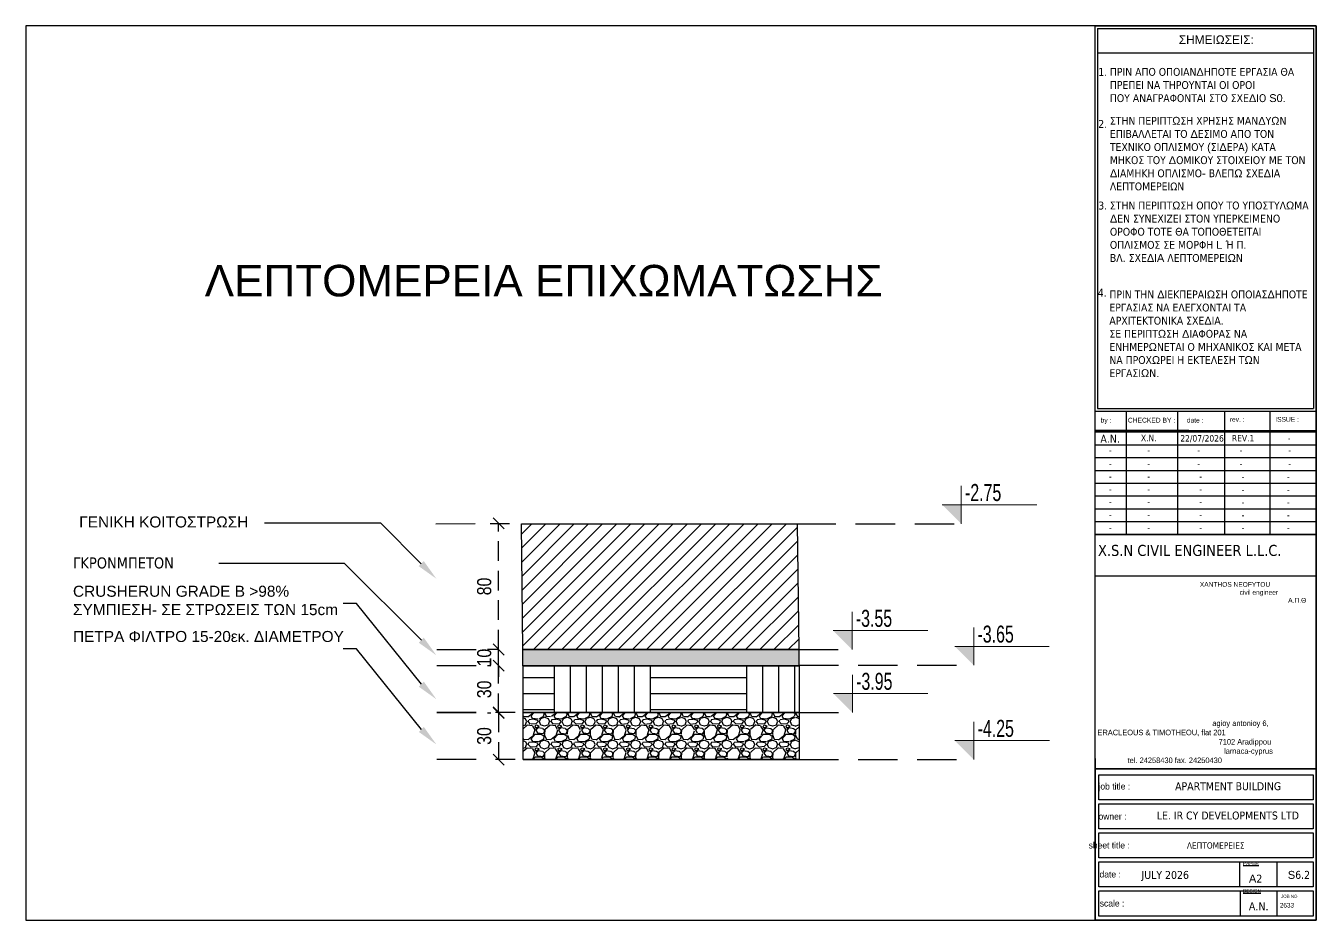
# Model space of a CAD drawing. Header units: millimetres. Extents: x -2171 to 1563, y -1758 to -1505.
# Drawn here: x -1830.77 to -1789.82, y -1656.26 to -1627.86 of the extents above; entities that cross this region are included whole.
import ezdxf

# ---------------------------------------------------------------- set-up
doc = ezdxf.new("R2010")
doc.units = ezdxf.units.MM
doc.header["$PDMODE"] = 32
doc.linetypes.add('DASHED2', pattern=[0.375, 0.25, -0.125])
doc.linetypes.add('HIDDEN', pattern=[0.375, 0.25, -0.125])
doc.layers.get('Defpoints').update_dxf_attribs({"color": 6})
for name, color, linetype in [('-S-A3 PAGE', 3, 'Continuous'), ('-S-DIMS', 2, 'Continuous'), ('-S-HATCH', 103, 'Continuous'), ('-S_TEXT', 3, 'Continuous'), ('ANOIGMATA', 7, 'Continuous'), ('Col_Det_Fill', 7, 'Continuous'), ('pinakaki', 153, 'Continuous'), ('Sect_Fill', 7, 'Continuous'), ('Text_Col_4', 7, 'Continuous')]:
    doc.layers.add(name, color=color, linetype=linetype)
doc.layers.add('dimension-in', color=1, linetype='Continuous', lineweight=9)
doc.layers.add('TEXT', color=20, linetype='Continuous', lineweight=13)
doc.styles.add('1-100', font='arial.ttf', dxfattribs={"width": 0.8})
doc.styles.get("Standard").update_dxf_attribs({"font": 'tahoma.ttf'})
doc.styles.add('ypsos', font='gr-s.shx', dxfattribs={"width": 0.7})
doc.dimstyles.new('Copy of 1-100', dxfattribs={"dimtxt": 0.18, "dimasz": 0.14, "dimexe": 0.14, "dimexo": 0.1, "dimgap": 0.09, "dimtad": 1, "dimdec": 0, "dimlfac": 100, "dimrnd": 5, "dimzin": 5, "dimdsep": 46, "dimtxsty": '1-100', "dimblk": 'OBLIQUE', "dimcen": 0.09, "dimclrd": 1, "dimclre": 1, "dimclrt": 2, "dimadec": 0, "dimazin": 0, "dimtfac": 1, "dimtdec": 0, "dimtix": 1, "dimtmove": 2, "dimatfit": 3, "dimfxl": 5, "dimfxlon": 1, "dimtolj": 1, "dimtzin": 5, "dimarcsym": 0})

# ---------------------------------------------------------------- blocks, each defined once
blk = doc.blocks.new('PINAKAKI')
at = {"layer": '-S-A3 PAGE', "ltscale": 5}
blk.add_line((121995.5876738163, -208359.2623571972), (121988.7328586294, -208359.2623571972), dxfattribs=at)
at = {"color": 0}
for p, q in [((121988.6503586294, -208358.3923881081), (121988.6503586294, -208373.35123203)), ((121988.6503586294, -208358.3923881081), (121995.6701738163, -208358.3923881081)), ((121988.7328586294, -208358.4748881081), (121988.7328586293, -208370.548277358)), ((121988.7328586294, -208358.4748881081), (121995.5876738163, -208358.4748881081)), ((121995.5876738163, -208358.4748881081), (121995.5876738162, -208370.5482773581)), ((121995.6701738163, -208358.3923881081), (121995.6692643103, -208370.630777358)), ((121988.6494491235, -208370.630777358), (121995.6692643103, -208370.6307773581)), ((121988.7319491235, -208370.548277358), (121995.5867643103, -208370.5482773581)), ((121989.6399553628, -208370.6307775431), (121989.6399553628, -208374.5409348889)), ((121991.2801083954, -208374.5409348889), (121991.2801083954, -208370.6307775431)), ((121992.7663834646, -208374.5409348889), (121992.7663834646, -208370.6307775431)), ((121994.2078794727, -208374.5409348889), (121994.2078794727, -208370.6307775431)), ((121991.6235522215, -208371.2401527138), (121988.6512681353, -208371.2401527138)), ((121988.6512681353, -208371.2401527138), (121995.6701738163, -208371.2401527138)), ((121995.6701738163, -208371.2909339781), (121988.6512681353, -208371.2909339781)), ((121995.6701738163, -208371.2401527138), (121995.6701738163, -208371.2909339781)), ((121995.6701738163, -208375.8702169978), (121988.6512681353, -208375.8702169978)), ((121988.6512681353, -208381.6588557111), (121988.6512681353, -208386.7923881081)), ((121988.7739183393, -208382.9735327094), (121988.7739183393, -208382.1747345727)), ((121988.7739183393, -208383.89498105), (121988.7739183393, -208383.0961829134)), ((121988.7739183393, -208384.8164293907), (121988.7739183393, -208384.017631254)), ((121988.7739183393, -208385.7378777313), (121988.7739183393, -208384.9390795947)), ((121988.7739183393, -208386.659326072), (121988.7739183393, -208385.8605279354))]:
    blk.add_line(p, q, dxfattribs=at)
at = {"color": 3}
blk.add_line((121995.6701738163, -208372.4554367682), (121995.6701738163, -208374.5409348889), dxfattribs=at)
at = {"color": 0}
for points in [[(121988.6512681353, -208370.630777358), (121995.6701738163, -208370.630777358), (121995.6701738163, -208374.5409348889), (121988.6512681353, -208374.5409348889)], [(121988.6512681353, -208370.630777358), (121995.6701738163, -208370.630777358), (121995.6701738163, -208374.5409348889), (121988.6512681353, -208374.5409348889)], [(121988.6512681353, -208374.5409348889), (121995.6701738163, -208374.5409348889), (121995.6701738163, -208381.9879600119), (121988.6512681353, -208381.9879600119)], [(121988.6512681353, -208381.9879600119), (121995.6701738163, -208381.9879600119), (121995.6701738163, -208386.7923881081), (121988.6512681353, -208386.7923881081)]]:
    blk.add_lwpolyline(points, close=True, dxfattribs=at)
for points in [[(121988.6512681353, -208371.6971840919), (121995.6701738163, -208371.6971840919)], [(121988.6512681353, -208372.1034342058), (121995.6701738163, -208372.1034342058)], [(121988.6512681353, -208372.5096843196), (121995.6701738163, -208372.5096843196)], [(121988.6512681353, -208372.9159344335), (121995.6701738163, -208372.9159344335)], [(121988.6512681353, -208373.3221845474), (121995.6701738163, -208373.3221845474)], [(121988.6512681353, -208373.7284346612), (121995.6701738163, -208373.7284346612)], [(121988.6512681353, -208374.134684775), (121995.6701738163, -208374.134684775)], [(121988.7739183393, -208382.1747345727), (121995.5741577687, -208382.1747345727), (121995.5741577687, -208382.9735327094), (121988.7739183393, -208382.9735327094)], [(121988.7739183393, -208383.0961829134), (121995.5741577687, -208383.0961829134), (121995.5741577687, -208383.89498105), (121988.7739183393, -208383.89498105)], [(121988.7739183393, -208384.017631254), (121995.5741577687, -208384.017631254), (121995.5741577687, -208384.8164293907), (121988.7739183393, -208384.8164293907)], [(121988.7739183393, -208384.9390795947), (121995.5741577687, -208384.9390795947), (121995.5741577687, -208385.7378777313), (121988.7739183393, -208385.7378777313)], [(121993.2391118536, -208384.9390795947), (121993.2391118536, -208385.7378777313)], [(121994.4167598263, -208384.9390795947), (121994.4167598263, -208385.7378777313)], [(121988.7739183393, -208385.8605279354), (121995.5741577687, -208385.8605279354), (121995.5741577687, -208386.659326072), (121988.7739183393, -208386.659326072)], [(121993.2593617971, -208385.8605279354), (121993.2593617971, -208386.6593260192)], [(121994.4167598263, -208385.8605279354), (121994.4167598263, -208386.659326072)]]:
    blk.add_lwpolyline(points, dxfattribs=at)
blk.add_lwpolyline([(121988.6512681353, -208374.5409348889), (121995.6701738163, -208374.5409348889)])
at = {"layer": '-S_TEXT', "color": 3}
for s, p in [('1.', (121988.7546788662, -208359.9831307867)), ('2.', (121988.7546788662, -208361.6331665727)), ('3.', (121988.7546788662, -208364.225599413)), ('4.', (121988.7386840618, -208366.9942377882))]:
    blk.add_text(s, height=0.25, dxfattribs=at).set_placement(p)
at = {"layer": '-S_TEXT', "color": 3, "char_height": 0.25, "attachment_point": 1}
for s, insert in [('ΠΡΙΝ ΑΠΟ ΟΠΟΙΑΝ{\\fArial|b0|i0|c186|p34;Δ}ΗΠΟΤΕ ΕΡΓΑΣΙΑ ΘΑ ΠΡΕΠΕΙ ΝΑ ΤΗΡΟΥΝΤΑΙ ΟΙ ΟΡΟΙ\\PΠΟΥ ΑΝΑΓΡΑΦΟΝΤΑΙ ΣΤΟ ΣΧΕ{\\fArial|b0|i0|c186|p34;Δ}ΙΟ {\\fArial|b0|i0|c186|p34;S0.}', (121989.1233472303, -208359.7307733404)), ('ΣΤΗΝ ΠΕΡΙΠΤ{\\fArial|b0|i0|c186|p34;Ω}ΣΗ ΧΡΗΣΗΣ ΜΑΝ{\\fArial|b0|i0|c186|p34;Δ}Υ{\\fArial|b0|i0|c186|p34;Ω}Ν ΕΠΙΒΑΛΛΕΤΑΙ ΤΟ {\\fArial|b0|i0|c186|p34;Δ}ΕΣΙΜΟ ΑΠΟ ΤΟΝ ΤΕΧΝΙΚΟ ΟΠΛΙΣΜΟΥ {\\fArial|b0|i0|c186|p34;(}ΣΙ{\\fArial|b0|i0|c186|p34;Δ}ΕΡΑ{\\fArial|b0|i0|c186|p34;) }ΚΑΤΑ ΜΗΚΟΣ ΤΟΥ {\\fArial|b0|i0|c186|p34;Δ}ΟΜΙΚΟΥ ΣΤΟΙΧΕΙΟΥ ΜΕ ΤΟΝ {\\fArial|b0|i0|c186|p34;Δ}ΙΑΜΗΚΗ ΟΠΛΙΣΜΟ{\\fArial|b0|i0|c186|p34;- }ΒΛΕΠ{\\fArial|b0|i0|c186|p34;Ω }ΣΧΕ{\\fArial|b0|i0|c186|p34;Δ}ΙΑ ΛΕΠΤΟΜΕΡΕΙΩΝ', (121989.1233472303, -208361.2838789222)), ('ΣΤΗΝ ΠΕΡΙΠΤ{\\fArial|b0|i0|c186|p34;Ω}ΣΗ ΟΠΟΥ ΤΟ ΥΠΟΣΤΥΛ{\\fArial|b0|i0|c186|p34;Ω}ΜΑ {\\fArial|b0|i0|c186|p34;Δ}ΕΝ ΣΥΝΕΧΙΖΕΙ ΣΤΟΝ ΥΠΕΡΚΕΙΜΕΝΟ ΟΡΟΦΟ ΤΟΤΕ ΘΑ ΤΟΠΟΘΕΤΕΙΤΑΙ ΟΠΛΙΣΜΟΣ ΣΕ ΜΟΡΦΗ {\\fArial|b0|i0|c186|p34;L }Ή Π{\\fArial|b0|i0|c186|p34;.  \\P}ΒΛ{\\fArial|b0|i0|c186|p34;. }ΣΧΕ{\\fArial|b0|i0|c186|p34;Δ}Ι{\\fArial|b0|i0|c186|p34;A }ΛΕΠΤΟΜΕΡΕΙ{\\fArial|b0|i0|c186|p34;Ω}Ν', (121989.1233472303, -208363.9732419667)), ('ΠΡΙΝ ΤΗΝ {\\fArial|b0|i0|c186|p34;Δ}ΙΕΚΠΕΡΑΙ{\\fArial|b0|i0|c186|p34;Ω}ΣΗ ΟΠΟΙΑΣ{\\fArial|b0|i0|c186|p34;Δ}ΗΠΟΤΕ ΕΡΓΑΣΙΑΣ ΝΑ ΕΛΕΓΧΟΝΤΑΙ ΤΑ ΑΡΧΙΤΕΚΤΟΝΙΚΑ ΣΧΕ{\\fArial|b0|i0|c186|p34;Δ}ΙΑ{\\fArial|b0|i0|c186|p34;.\\P}ΣΕ ΠΕΡΙΠΤ{\\fArial|b0|i0|c186|p34;Ω}ΣΗ {\\fArial|b0|i0|c186|p34;Δ}ΙΑΦΟΡΑΣ ΝΑ ΕΝΗΜΕΡ{\\fArial|b0|i0|c186|p34;Ω}ΝΕΤΑΙ Ο ΜΗΧΑΝΙΚΟΣ ΚΑΙ ΜΕΤΑ ΝΑ ΠΡΟΧ{\\fArial|b0|i0|c186|p34;Ω}ΡΕΙ Η ΕΚΤΕΛΕΣΗ Τ{\\fArial|b0|i0|c186|p34;Ω}Ν ΕΡΓΑΣΙ{\\fArial|b0|i0|c186|p34;Ω}Ν{\\fArial|b0|i0|c186|p34;.}', (121989.1073524259, -208366.7968529644))]:
    blk.add_mtext_dynamic_manual_height_columns(s, width=6.386214127938728, gutter_width=1, heights=[0], dxfattribs=dict(at, insert=insert))
at = {"layer": 'ANOIGMATA', "attachment_point": 1}
for s, insert, char_height, width in [('\\pi4.5494;{\\fBankGothic Lt BT|b0|i0|c0|p34;\\H1.5x;\\C7;XANTHOS NEOFYTOU\\P\\pi5.8103;civil engineer\\P\\pi7.351;\\fArial|b0|i0|c161|p34;Α.Π.Θ}', (121987.4291547568, -208376.0543078985), 0.1009375, 7.917104010298632), ('\\pi4.88765;{\\fBankGothic Lt BT|b0|i0|c161|p34;\\H1.1667x;\\C0;agioy antonioy 6,\\P\\pi1.24243;ERACLEOUS & TIMOTHEOU, flat 201\\P\\pi5.08735;7102 Aradippou\\P\\pi5.25915;larnaca-cyprus\\P\\pi2.19835;tel. 24258430 fax. 24250430}', (121987.4865825967, -208380.4489311612), 0.1514062499999999, 8.058410240375451), ('\\pi1.00598;{\\fBankGothic Lt BT|b0|i0|c0|p34;\\H1.5x;\\C7; \\H1.3333x; job title :}', (121987.6224889938, -208382.4408146397), 0.1009375, 3.338181015059476), ('\\A1;{\\H0.99983x;\\C7;APARTMENT BUILDING  \\H0.75013x;  }', (121991.193385802, -208382.4124448919), 0.25234375, 5.347582980680955), ('\\pi1.54818;{\\fBankGothic Lt BT|b0|i0|c0|p34;\\H1.5x;\\C7; \\H1.3333x; owner :}', (121987.0814779422, -208383.3965878989), 0.1009375, 3.338181015059476), ('\\A1;{\\C7;LE. IR CY DEVELOPMENTS LTD  }', (121990.6089995296, -208383.3417880979), 0.2523, 5.347582980680955), ('{\\fBankGothic Lt BT|b0|i0|c0|p34;\\C7;     sheet title :}', (121988.0735354214, -208384.3125769621), 0.201875, 3.338181015059476), ('\\pi1.70638;{\\fBankGothic Lt BT|b0|i0|c161|p34;\\H0.5x;\\L\\C7;PAPER\\H2x;\\l }', (121991.643298702, -208384.9326336201), 0.2125, 3.513874752694185), ('\\pi1.98789;{\\fBankGothic Lt BT|b0|i0|c0|p34;\\C7; date :}', (121986.7326816766, -208385.2340253028), 0.201875, 3.338181015059476), ('{\\fTahoma|b0|i0|c0|p34;\\C7;JULY 2026}', (121990.1265747862, -208385.2288614735), 0.25234375, 4.57510697880548), ('\\pi1.70638;{\\fBankGothic Lt BT|b0|i0|c0|p34;\\H0.5x;\\L\\C7;DESIGN\\H2x;\\l }', (121991.643298702, -208385.808286664), 0.2125, 3.513874752694185), ('\\pi1.77876;{\\fBankGothic Lt BT|b0|i0|c0|p34;\\C7; scale :}', (121986.9474423789, -208386.1554736434), 0.201875, 3.338181015059476), ('\\pi1.1781;{\\fBankGothic Lt BT|b0|i0|c161|p34;\\C7;2\\fBankGothic Lt BT|b0|i0|c0|p34;633}', (121993.339441982, -208386.2441873107), 0.14671265625, 4.852046105388948), ('\\pi0.81053;{\\fBankGothic Lt BT|b0|i0|c0|p34;\\C7;JOB NO}', (121993.744359435, -208385.9835354271), 0.1009375, 3.338181015059476)]:
    blk.add_mtext(s, dxfattribs=dict(at, insert=insert, char_height=char_height, width=width))
at = {"layer": 'ANOIGMATA', "char_height": 0.2523437499999999, "attachment_point": 1}
for s, insert in [('{\\fArial|b0|i0|c186|p34;A}2', (121993.53538842, -208385.346633902)), ('A{\\fArial|b0|i0|c186|p34;.}N{\\fArial|b0|i0|c186|p34;.}', (121993.53538842, -208386.2222869459))]:
    blk.add_mtext_dynamic_manual_height_columns(s, width=10.89315710454934, gutter_width=1, heights=[0], dxfattribs=dict(at, insert=insert))
at = {"layer": 'pinakaki', "ltscale": 0.005, "insert": (121991.3101036036, -208358.697814639), "char_height": 0.2695536878281153, "width": 6.674672244778185, "attachment_point": 1}
blk.add_mtext('{\\fArial|b0|i0|c161|p34;ΣΗΜΕΙΩΣΕΙΣ:}', dxfattribs=at)
at = {"layer": 'TEXT', "color": 0, "attachment_point": 1}
for s, insert, char_height, width in [('\\pi0.20581;{\\fBankGothic Lt BT|b0|i0|c161|p34;\\C7;by :}', (121988.6250779645, -208370.8388000669), 0.1523437926953193, 0.9175081833359863), ('\\pi0.49205;{\\fArial|b0|i0|c186|p34;\\C7;CHECKED BY\\fBankGothic Lt BT|b0|i0|c161|p34; :}', (121989.2008721106, -208370.8388000669), 0.1523437926953193, 2.539063211588654), ('\\pi0.83455;{\\fBankGothic Lt BT|b0|i0|c0|p34;\\C7;date :}', (121990.7316831571, -208370.8388000669), 0.1523437926953193, 2.539063211588654), ('{\\fBankGothic Lt BT|b0|i0|c161|p34;\\C7;rev\\fBankGothic Lt BT|b0|i0|c0|p34;.\\fBankGothic Lt BT|b0|i0|c161|p34; :}', (121992.9293521711, -208370.8124670319), 0.1523437926953193, 2.539063211588654), ('{\\fBankGothic Lt BT|b0|i0|c0|p34;\\C7;ISSUE\\fBankGothic Lt BT|b0|i0|c161|p34; :}', (121994.3708481792, -208370.8124670319), 0.1523437926953193, 2.539063211588654), ('\\pi0.19627;{\\C7;A\\fTahoma|b0|i0|c161|p34;.\\fTahoma|b0|i0|c0|p34;N\\fTahoma|b0|i0|c161|p34;.}', (121988.6250779645, -208371.3792266562), 0.2539063211588655, 1.015625284635461), ('\\pi1.02419;{\\H0.8x;\\C7;X.N.}', (121989.0844890099, -208371.3792266562), 0.2539063211588655, 2.539063211588654), ('{\\fTahoma|b0|i0|c0|p34;\\C7;22\\fTahoma|b0|i0|c161|p34;/\\fTahoma|b0|i0|c0|p34;07\\fTahoma|b0|i0|c161|p34;/202\\fTahoma|b0|i0|c0|p34;6}', (121991.3571010353, -208371.3908941247), 0.2031250569270924, 1.353071135829668), ('\\pi0.28843;{\\H0.8x;\\C7;REV.1}', (121992.7060415569, -208371.3880286831), 0.2539063211588655, 1.267534205505906), ('\\pi0.54551;{\\H0.8x;\\C7; \\fTahoma|b0|i0|c161|p34;-}', (121994.147537565, -208371.3880286831), 0.2539063211588655, 1.267534205505906), ('\\pi0.46934;{\\H0.8x;\\C7;-}', (121988.6250779645, -208371.7678329923), 0.2539063211588655, 1.015625284635461), ('\\pi1.23106;{\\H0.8x;\\C7;-}', (121989.0844890099, -208371.7678329923), 0.2539063211588655, 2.539063211588654), ('\\pi1.09396;{\\H0.8x;\\C7;   -}', (121990.5707640791, -208371.7678329923), 0.2539063211588655, 2.539063211588654), ('\\pi1.23106;{\\H0.8x;\\C7;-}', (121992.0122600872, -208371.7678329923), 0.2539063211588655, 2.539063211588654), ('\\pi1.23106;{\\H0.8x;\\C7;-}', (121993.5582813032, -208371.7678329923), 0.2539063211588655, 2.539063211588654), ('\\pi0.46934;{\\H0.8x;\\C7;-}', (121988.6250779645, -208372.1917268839), 0.2539063211588655, 1.015625284635461), ('\\pi1.23106;{\\H0.8x;\\C7;-}', (121989.0844890099, -208372.1917268839), 0.2539063211588655, 2.539063211588654), ('\\pi1.09396;{\\H0.8x;\\C7;   -}', (121990.5707640791, -208372.1917268839), 0.2539063211588655, 2.539063211588654), ('\\pi1.23106;{\\H0.8x;\\C7;-}', (121992.0122600872, -208372.1917268839), 0.2539063211588655, 2.539063211588654), ('\\pi1.23106;{\\H0.8x;\\C7;-}', (121993.5582813032, -208372.1917268839), 0.2539063211588655, 2.539063211588654), ('\\pi0.46934;{\\H0.8x;\\C7;-}', (121988.6250779645, -208372.5979769978), 0.2539063211588655, 1.015625284635461), ('\\pi1.23106;{\\H0.8x;\\C7;-}', (121989.0844890099, -208372.5979769978), 0.2539063211588655, 2.539063211588654), ('\\pi1.23106;{\\H0.8x;\\C7;-}', (121990.7316831571, -208372.5979769978), 0.2539063211588655, 2.539063211588654), ('\\pi0.5953;{\\fTahoma|b0|i0|c161|p34;\\H0.8x;\\C7;-}', (121992.7060415569, -208372.6067790247), 0.2539063211588655, 1.267534205505906), ('\\pi0.5953;{\\fTahoma|b0|i0|c161|p34;\\H0.8x;\\C7;-}', (121994.147537565, -208372.6067790247), 0.2539063211588655, 1.267534205505906), ('\\pi0.46934;{\\H0.8x;\\C7;-}', (121988.6250779645, -208373.0042271117), 0.2539063211588655, 1.015625284635461), ('\\pi1.23106;{\\H0.8x;\\C7;-}', (121989.0844890099, -208373.0042271117), 0.2539063211588655, 2.539063211588654), ('\\pi1.23106;{\\H0.8x;\\C7;-}', (121990.7316831571, -208373.0042271117), 0.2539063211588655, 2.539063211588654), ('\\pi0.5953;{\\fTahoma|b0|i0|c161|p34;\\H0.8x;\\C7;-}', (121992.7060415569, -208373.0130291386), 0.2539063211588655, 1.267534205505906), ('\\pi0.5953;{\\fTahoma|b0|i0|c161|p34;\\H0.8x;\\C7;-}', (121994.147537565, -208373.0130291386), 0.2539063211588655, 1.267534205505906), ('\\pi0.46934;{\\H0.8x;\\C7;-}', (121988.6250779645, -208373.4104772255), 0.2539063211588655, 1.015625284635461), ('\\pi1.23106;{\\H0.8x;\\C7;-}', (121989.0844890099, -208373.4104772255), 0.2539063211588655, 2.539063211588654), ('\\pi1.23106;{\\H0.8x;\\C7;-}', (121990.7316831571, -208373.4104772255), 0.2539063211588655, 2.539063211588654), ('\\pi0.5953;{\\fTahoma|b0|i0|c161|p34;\\H0.8x;\\C7;-}', (121992.7060415569, -208373.4192792524), 0.2539063211588655, 1.267534205505906), ('\\pi0.5953;{\\fTahoma|b0|i0|c161|p34;\\H0.8x;\\C7;-}', (121994.147537565, -208373.4192792524), 0.2539063211588655, 1.267534205505906), ('\\pi0.46934;{\\H0.8x;\\C7;-}', (121988.6250779645, -208373.8167273394), 0.2539063211588655, 1.015625284635461), ('\\pi1.23106;{\\H0.8x;\\C7;-}', (121989.0844890099, -208373.8167273394), 0.2539063211588655, 2.539063211588654), ('\\pi1.23106;{\\H0.8x;\\C7;-}', (121990.7316831571, -208373.8167273394), 0.2539063211588655, 2.539063211588654), ('\\pi0.5953;{\\fTahoma|b0|i0|c161|p34;\\H0.8x;\\C7;-}', (121992.7060415569, -208373.8255293663), 0.2539063211588655, 1.267534205505906), ('\\pi0.5953;{\\fTahoma|b0|i0|c161|p34;\\H0.8x;\\C7;-}', (121994.147537565, -208373.8255293663), 0.2539063211588655, 1.267534205505906), ('\\pi0.46934;{\\H0.8x;\\C7;-}', (121988.6250779645, -208374.2229774532), 0.2539063211588655, 1.015625284635461), ('\\pi1.23106;{\\H0.8x;\\C7;-}', (121989.0844890099, -208374.2229774532), 0.2539063211588655, 2.539063211588654), ('\\pi1.23106;{\\H0.8x;\\C7;-}', (121990.7316831571, -208374.2229774532), 0.2539063211588655, 2.539063211588654), ('\\pi0.5953;{\\fTahoma|b0|i0|c161|p34;\\H0.8x;\\C7;-}', (121992.7060415569, -208374.2317794801), 0.2539063211588655, 1.267534205505906), ('\\pi0.5953;{\\fTahoma|b0|i0|c161|p34;\\H0.8x;\\C7;-}', (121994.147537565, -208374.2317794801), 0.2539063211588655, 1.267534205505906), ('X.S.N CIVIL ENGINEER L.L.C.\\P', (121988.745567316, -208374.8749869092), 0.35, 6.922072355635464)]:
    blk.add_mtext(s, dxfattribs=dict(at, insert=insert, char_height=char_height, width=width))
at = {"layer": 'TEXT', "insert": (121992.7060415569, -208371.3880286831), "char_height": 0.2539063211588655, "width": 1.267534205505906, "attachment_point": 1}
blk.add_mtext('{\\fTahoma|b0|i0|c0|p34;\\H0.8x;\\C7; }', dxfattribs=at)
blk = doc.blocks.new('_Oblique')
at = {"color": 0, "linetype": 'ByBlock', "lineweight": -2}
blk.add_line((-0.5, -0.5), (0.5, 0.5), dxfattribs=at)
blk = doc.blocks.new('*D2292')
at = {"layer": 'Defpoints', "color": 0, "ltscale": 0.5, "transparency": 16777216}
for p in [(2.701391645864759, 0.9296094947310393), (2.701391646519596, 0.9296094947310393), (2.701391646228557, 0.6289314551268035)]:
    blk.add_point(p, dxfattribs=at)
at = {"layer": 'Text_Col_4', "color": 1, "linetype": 'HIDDEN', "lineweight": -2, "ltscale": 0.5, "transparency": 16777216}
for p, q in [((2.65139164586476, 0.9296094947310393), (2.631391646519596, 0.9296094947310393)), ((2.651391646228558, 0.6289314551268035), (2.631391646519596, 0.6289314551268035))]:
    blk.add_line(p, q, dxfattribs=at)
at = {"layer": 'Text_Col_4', "color": 1, "linetype": 'DASHED2', "lineweight": -2, "ltscale": 0.5, "transparency": 16777216}
blk.add_line((2.701391646519596, 0.6289314551268035), (2.701391646519596, 0.9296094947310393), dxfattribs=at)
at = {"layer": 'Text_Col_4', "color": 1, "lineweight": -2, "ltscale": 0.5, "transparency": 16777216, "xscale": 0.07, "yscale": 0.07, "zscale": 0.07}
for p, rotation in [((2.701391646519596, 0.9296094947310393), 90), ((2.701391646519596, 0.6289314551268035), 270)]:
    blk.add_blockref('_Oblique', p, dxfattribs=dict(at, rotation=rotation))
at = {"layer": 'Text_Col_4', "color": 2, "ltscale": 0.5, "transparency": 16777216, "insert": (2.610409381853838, 0.7792704749289215), "char_height": 0.09, "attachment_point": 5, "rotation": 90, "style": '1-100'}
blk.add_mtext('\\A1;30', dxfattribs=at)
blk = doc.blocks.new('*D2293')
at = {"layer": 'Defpoints', "color": 0, "ltscale": 0.5, "transparency": 16777216}
for p in [(2.701391646606907, 1.032304747390071), (2.701391646883394, 1.032304747390071), (2.701391646883394, 0.9296094943672414)]:
    blk.add_point(p, dxfattribs=at)
at = {"layer": 'Text_Col_4', "color": 1, "linetype": 'DASHED2', "lineweight": -2, "ltscale": 0.5, "transparency": 16777216}
for p, q in [((2.701391646883394, 1.032304747390071), (2.701391646883394, 1.102304747390071)), ((2.701391646883394, 0.9296094943672414), (2.701391646883394, 1.032304747390071)), ((2.701391646883394, 0.9296094943672414), (2.701391646883394, 0.8596094943672413))]:
    blk.add_line(p, q, dxfattribs=at)
at = {"layer": 'Text_Col_4', "color": 1, "linetype": 'HIDDEN', "lineweight": -2, "ltscale": 0.5, "transparency": 16777216}
for p, q in [((2.651391646606907, 1.032304747390071), (2.631391646883394, 1.032304747390071)), ((2.651391646883394, 0.9296094943672414), (2.631391646883394, 0.9296094943672414))]:
    blk.add_line(p, q, dxfattribs=at)
at = {"layer": 'Text_Col_4', "color": 1, "lineweight": -2, "ltscale": 0.5, "transparency": 16777216, "xscale": 0.07, "yscale": 0.07, "zscale": 0.07}
for p, rotation in [((2.701391646883394, 1.032304747390071), 270), ((2.701391646883394, 0.9296094943672414), 90)]:
    blk.add_blockref('_Oblique', p, dxfattribs=dict(at, rotation=rotation))
at = {"layer": 'Text_Col_4', "color": 2, "ltscale": 0.5, "transparency": 16777216, "insert": (2.610440077988441, 0.9809571208786564), "char_height": 0.09, "attachment_point": 5, "rotation": 90, "style": '1-100'}
blk.add_mtext('\\A1;10', dxfattribs=at)
blk = doc.blocks.new('ypsos')
for p, q in [((5.68e-14, 0.3999999999999986), (0, 0)), ((-0.1999999999999886, 0.2000000000000028), (0.7999999999988177, 0.2000000000000028))]:
    blk.add_line(p, q)
blk.add_solid([(-0.1999999999999886, 0.2000000000000028), (0, 0.2000000000000028), (0, 0)])
at = {"style": 'ypsos', "width": 0.7}
blk.add_attdef('+10.00', (0.0400000000000205, 0.2399999999999949), '', height=0.18, dxfattribs=at)
blk = doc.blocks.new('*D2294')
at = {"layer": 'Defpoints', "color": 0, "ltscale": 0.5, "transparency": 16777216}
for p in [(2.857408487846669, 0.6323047473667885), (2.701391646228557, 0.3336523736846857), (2.857408487846669, 0.3336523736846857)]:
    blk.add_point(p, dxfattribs=at)
at = {"layer": 'Text_Col_4', "color": 1, "linetype": 'HIDDEN', "lineweight": -2, "ltscale": 0.5, "transparency": 16777216}
for p, q in [((2.807408487846669, 0.6323047473667885), (2.631391646228558, 0.6323047473667885)), ((2.807408487846669, 0.3336523736846857), (2.631391646228558, 0.3336523736846857))]:
    blk.add_line(p, q, dxfattribs=at)
at = {"layer": 'Text_Col_4', "color": 1, "linetype": 'DASHED2', "lineweight": -2, "ltscale": 0.5, "transparency": 16777216}
blk.add_line((2.701391646228557, 0.6323047473667885), (2.701391646228557, 0.3336523736846857), dxfattribs=at)
at = {"layer": 'Text_Col_4', "color": 1, "lineweight": -2, "ltscale": 0.5, "transparency": 16777216, "xscale": 0.07, "yscale": 0.07, "zscale": 0.07}
for p, rotation in [((2.701391646228557, 0.6323047473667885), 90), ((2.701391646228557, 0.3336523736846857), 270)]:
    blk.add_blockref('_Oblique', p, dxfattribs=dict(at, rotation=rotation))
at = {"layer": 'Text_Col_4', "color": 2, "ltscale": 0.5, "transparency": 16777216, "insert": (2.6104093815628, 0.4829785605257371), "char_height": 0.09, "attachment_point": 5, "rotation": 90, "style": '1-100'}
blk.add_mtext('\\A1;30', dxfattribs=at)
blk = doc.blocks.new('*D2295')
at = {"layer": 'Defpoints', "color": 0, "ltscale": 0.5, "transparency": 16777216}
for p in [(2.598426160849612, 1.832897223912732), (2.701391646606907, 1.832897223912732), (2.71567112951925, 1.032304747390071)]:
    blk.add_point(p, dxfattribs=at)
at = {"layer": 'Text_Col_4', "color": 1, "linetype": 'HIDDEN', "lineweight": -2, "ltscale": 0.5, "transparency": 16777216}
for p, q in [((2.648426160849612, 1.832897223912732), (2.771391646606907, 1.832897223912732)), ((2.701391646606907, 1.032304747390071), (2.631391646606907, 1.032304747390071))]:
    blk.add_line(p, q, dxfattribs=at)
at = {"layer": 'Text_Col_4', "color": 1, "linetype": 'DASHED2', "lineweight": -2, "ltscale": 0.5, "transparency": 16777216}
blk.add_line((2.701391646606907, 1.032304747390071), (2.701391646606907, 1.832897223912732), dxfattribs=at)
at = {"layer": 'Text_Col_4', "color": 1, "lineweight": -2, "ltscale": 0.5, "transparency": 16777216, "xscale": 0.07, "yscale": 0.07, "zscale": 0.07}
for p, rotation in [((2.701391646606907, 1.832897223912732), 90), ((2.701391646606907, 1.032304747390071), 270)]:
    blk.add_blockref('_Oblique', p, dxfattribs=dict(at, rotation=rotation))
at = {"layer": 'Text_Col_4', "color": 2, "ltscale": 0.5, "transparency": 16777216, "insert": (2.610440077711955, 1.432600985651401), "char_height": 0.09, "attachment_point": 5, "rotation": 90, "style": '1-100'}
blk.add_mtext('\\A1;80', dxfattribs=at)
blk = doc.blocks.new('zw$82AE')
at = {"layer": '-S-HATCH', "linetype": 'Continuous', "transparency": 33554687}
h = blk.add_hatch(dxfattribs=at)
h.set_pattern_fill('ANSI31', color=8, scale=0.02)
h.set_pattern_definition([(45, (-24082.12684790532, 41471.49037136843), (-0.0449012806053458, 0.0449012806053458), [])])
h.paths.add_polyline_path([(2.845721428878277, 1.829699157855338), (4.596457536826164, 1.829699157855338), (4.606932395528247, 1.02960949473686), (2.85619628758036, 1.02960949473686)])
h = blk.add_hatch(color=8, dxfattribs=at)
h.dxf.hatch_style = 1
h.paths.add_polyline_path([(2.85619628758036, 1.032304747390071), (4.606932395528247, 1.032304747390071), (4.606932395528247, 0.9296094947310393), (2.85619628758036, 0.9296094947310393)])
at = {"layer": 'Sect_Fill', "linetype": 'Continuous', "ltscale": 0.5}
h = blk.add_hatch(dxfattribs=at)
h.set_pattern_fill('AR-PARQ1', color=253, scale=0.002)
h.set_pattern_definition([(90, (-23721.45192057276, 41965.14938503494), (-0.6096, 0.6096), [0.6096, -0.6096]), (90, (-23721.35032057275, 41965.14938503494), (-0.6096, 0.6096), [0.6096, -0.6096]), (90, (-23721.24872057276, 41965.14938503494), (-0.6096, 0.6096), [0.6096, -0.6096]), (90, (-23721.14712057275, 41965.14938503494), (-0.6096, 0.6096), [0.6096, -0.6096]), (90, (-23721.04552057275, 41965.14938503494), (-0.6096, 0.6096), [0.6096, -0.6096]), (90, (-23720.94392057276, 41965.14938503494), (-0.6096, 0.6096), [0.6096, -0.6096]), (90, (-23720.84232057275, 41965.14938503494), (-0.6096, 0.6096), [0.6096, -0.6096]), (0, (-23721.45192057276, 41965.75898503496), (0.6096, -0.6096), [0.6096, -0.6096]), (0, (-23721.45192057276, 41965.86058503496), (0.6096, -0.6096), [0.6096, -0.6096]), (0, (-23721.45192057276, 41965.96218503494), (0.6096, -0.6096), [0.6096, -0.6096]), (0, (-23721.45192057276, 41966.06378503494), (0.6096, -0.6096), [0.6096, -0.6096]), (0, (-23721.45192057276, 41966.16538503493), (0.6096, -0.6096), [0.6096, -0.6096]), (0, (-23721.45192057276, 41966.26698503493), (0.6096, -0.6096), [0.6096, -0.6096]), (0, (-23721.45192057276, 41966.36858503495), (0.6096, -0.6096), [0.6096, -0.6096])])
h.paths.add_polyline_path([(2.857408487846669, 0.9296094947310393), (4.608144595794556, 0.9296094947310393), (4.608144595794556, 0.6323047473667885), (2.857408487846669, 0.6323047473667885)])
h = blk.add_hatch(dxfattribs=at)
h.set_pattern_fill('GRAVEL', color=253, scale=0.0057)
h.set_pattern_definition([(228.0127874999999, (-1.388859600879186, 0.3958847262590552), (-1.15824000009096, -1.303019999919161), [0.01947812208, -1.928337567455205]), (184.9697409999999, (-1.401889800879189, 0.3814067262590015), (1.737359999312609, 0.1447800082477817), [0.03342506904, -3.309080786930866]), (132.5104471, (-1.435189200879221, 0.3785111262591272), (1.447800000611467, -1.592579999444019), [0.02356844664, -2.3332791992637]), (267.273689, (-1.491653400879158, 0.3423161262589929), (0.1447800003032243, 2.895599999984789), [0.03043825764, -3.013386933267065]), (292.83365418, (-1.493101200879209, 0.311912326259062), (-0.7239000000606147, 1.737359999974661), [0.0298471209, -2.954869041484607]), (357.273689, (-1.481518800879257, 0.2844041262590053), (-2.895599999984789, 0.1447800003032245), [0.03043825764, -3.013386933267065]), (37.69424047000001, (-1.451115000879326, 0.2829563262589545), (-1.882139999916546, -1.447800000108323), [0.04025303862, -3.985047572912079]), (72.25532837, (-1.419263400879117, 0.3075689262591368), (1.013460000272419, 3.185159999913295), [0.03800301264, -3.762299626308585]), (121.42956562, (-1.407681000879165, 0.3437639262590437), (-1.158240000164337, 1.882139999898883), [0.030541341, -3.023596104826584]), (175.2363583, (-1.423606800879269, 0.3698243262590495), (1.592579999977173, -0.1447800002501876), [0.03486765696, -1.708514406149999]), (222.3974377999999, (-1.458354000879353, 0.3727199262591512), (-1.737359999944405, -1.592580000060647), [0.04509144144, -4.464056033194089]), (138.81407483, (-1.348321200879126, 0.3408683262591694), (-1.013459999939209, 0.8686800000706334), [0.01539025878, -1.523642251987608]), (171.4692344, (-1.359903600879306, 0.3510029262590706), (1.88214000005071, -0.2895599996715285), [0.02927987286, -2.89871442283128]), (224.9999999999999, (-1.388859600879186, 0.3553463262589958), (0, -0.1447800000000136), [0.02047493238, -0.1842749071803961]), (203.1985905099999, (-1.398994200879315, 0.3727199262591512), (0.7239000000197271, 0.289559999949232), [0.01102615524, -1.091585475026958]), (291.80140949, (-1.409128800879216, 0.3683765262589986), (-0.1447800000302953, 0.4343399999899038), [0.01559324034, -0.7640709204300001]), (30.96375653000001, (-1.40333760087924, 0.3538985262591723), (0.434340000010624, 0.2895599999841042), [0.02532622062, -0.8188789947158699]), (161.56505118, (-1.381620600879159, 0.3669287262591752), (0.2895600000075573, -0.144779999984824), [0.01831336698, -0.4395211926591961]), (16.389540334, (-1.493101200879209, 0.3683765262589986), (1.447800000000007, 0.4343400000000139), [0.025655016, -2.539853120334722]), (70.34617594, (-1.468488600879254, 0.3756155262590255), (-0.5791200000529712, -1.592579999981213), [0.02152313958, -2.130786293657399]), (293.19859051, (-1.381620600879159, 0.3958847262590552), (-0.289559999949456, 0.7239000000202515), [0.0220521657, -1.080559464566957]), (343.61045967, (-1.372933800879309, 0.3756155262590255), (-1.44780000003034, 0.434339999898703), [0.025655016, -2.539853120334779]), (339.44395478, (-1.493101200879209, 0.2786129262590293), (-0.7238999999999924, 0.289560000000012), [0.0247400064, -1.212260855847041]), (294.7751406, (-1.469936400879305, 0.269926126259179), (-0.7239000008616637, 1.592579999608254), [0.02072931084, -2.05220482270104]), (66.80140949, (-1.380172800879336, 0.2511047262592001), (0.2895599999545311, 0.7239000000182007), [0.0220521657, -1.080559464566958]), (17.35402464, (-1.371486000879258, 0.2713739262590025), (-1.882139999962552, -0.5791200001215504), [0.02426961618, -2.402685430871398]), (69.44395478, (-1.451115000879326, 0.2511047262592001), (-0.2895600000050422, -0.723899999997984), [0.0123700032, -1.224630859047042]), (101.309932474, (-1.388859600879186, 0.2511047262592001), (-0.1447800000000228, 0.5791200000000211), [0.0073823322, -0.7308537129779821]), (165.963756532, (-1.390307400879237, 0.2583437262589996), (0.4343399999999722, -0.1447799999999927), [0.0298471209, -0.5670961115769331]), (186.0090059599999, (-1.419263400879117, 0.2655827262590265), (1.447799999992326, 0.1447800000757732), [0.027660219, -2.738357797210209]), (303.69006753, (-1.40333760087924, 0.3408683262591694), (-0.1447800000201192, 0.289559999989951), [0.02088046116, -0.50113125250176]), (353.15722659, (-1.391755200879288, 0.323494726259014), (2.461260000015144, -0.2895599998711455), [0.03645473532, -3.609012516706767]), (60.9453959, (-1.355560200879153, 0.3191513262590888), (-0.5791200000159421, -1.013459999990894), [0.01490596968, -1.475695362132269]), (90, (-1.348321200879126, 0.3321815262590917), (-0.14478, 0.14478), [0.0086868, -0.1360932]), (120.25643716, (-1.422159000879219, 0.269926126259179), (0.5791199999291585, -1.013460000040458), [0.02011341672, -1.9912346240724]), (48.0127875, (-1.432293600879347, 0.287299726259107), (1.158240000095494, 1.303019999915081), [0.03895624416, -1.908859445375205]), (0, (-1.406233200879341, 0.3162557262589871), (0.14478, 0.14478), [0.0376428, -0.1071372]), (325.3048465, (-1.368590400879156, 0.3162557262589871), (1.447800000548427, -1.013459999216511), [0.02289174492, -2.26628105327598]), (254.0546041, (-1.349769000879177, 0.3032255262592116), (-0.1447799999898852, -0.5791200000025507), [0.02108025756, -1.032934052210004]), (207.64597536, (-1.355560200879153, 0.2829563262589545), (-2.75082000010108, -1.447799999807952), [0.0343222707, -3.397910472107465]), (175.42607874, (-1.385964000879312, 0.2670305262590773), (-1.882139999999933, 0.1447799999999702), [0.03631067922, -3.59475324800568])])
h.paths.add_polyline_path([(2.857408487846669, 0.6323047473667885), (4.608144595794556, 0.6323047473667885), (4.608144595794556, 0.3336523736846857), (2.857408487846669, 0.3336523736846857)])
at = {"layer": '-S-DIMS'}
for points in [[(2.226643931030821, 1.593272201500667), (2.194824125877175, 1.561452396347021), (2.306193443929487, 1.481902883462907)], [(2.226921338236252, 1.107011311719361), (2.195101533082606, 1.075191506565715), (2.306470851134918, 0.9956419937107057)], [(2.226921338235342, 0.8278448797723285), (2.195101533081697, 0.796025074618683), (2.306470851134008, 0.716475561734569)], [(2.226921338233363, 0.5406024495411752), (2.195101533079717, 0.5087826443875297), (2.306470851132028, 0.4292331315034157)]]:
    blk.add_solid(points, dxfattribs=at)
at = {"layer": '-S_TEXT', "color": 94, "ltscale": 5}
for p, q in [((1.953678822840856, 1.834417504507882), (1.215194012501569, 1.834417504507882)), ((2.210734028453998, 1.577362298923844), (1.953678822840856, 1.834417504507882)), ((1.724032006809011, 1.578080838009782), (0.9248693445599656, 1.578080838009782)), ((2.211011435659429, 1.091101409171642), (1.724032006809011, 1.578080838009782)), ((1.798968207509687, 1.323978205329922), (1.714776963850681, 1.323978205329922)), ((2.211011435658519, 0.8119349771955057), (1.798968207495136, 1.323978205329922)), ((1.798968207507708, 1.036735775098768), (1.714776963848701, 1.036735775098768)), ((2.21101143565654, 0.5246925469643525), (1.798968207493156, 1.036735775098768))]:
    blk.add_line(p, q, dxfattribs=at)
at = {"layer": '-S_TEXT', "color": 94, "linetype": 'HIDDEN'}
for p, q in [((2.302818416599166, 1.831340655977692), (2.598426160849612, 1.832897223912732)), ((4.592563111015351, 1.829699157855338), (5.637712648779142, 1.831321657142234)), ((2.559176788444574, 1.029609494707756), (2.306470851120366, 1.029609494707756)), ((4.606932395528247, 1.032304747390071), (4.94549033276894, 1.032304747390071)), ((2.559176788444574, 0.9296094947019355), (2.306470851120366, 0.9296094947019355)), ((4.608144595794556, 0.9323047473842507), (5.717632857279795, 0.9323047473842507)), ((2.559176788444574, 0.6296094948106657), (2.306470851120366, 0.6296094948106657)), ((2.559177347761988, 0.6323047474929809), (2.306471410437779, 0.6323047474929809)), ((4.608144595794556, 0.6323047474929809), (4.946702533035249, 0.6323047474929809)), ((2.559176788439799, 0.3336523736943491), (2.306470851115591, 0.3336523736943491)), ((4.608144595794556, 0.3336523736846857), (5.717632857279795, 0.3336523736846857))]:
    blk.add_line(p, q, dxfattribs=at)
at = {"layer": '-S_TEXT', "color": 94, "linetype": 'Continuous'}
for p, q in [((2.857408487846669, 0.6323047473667885), (4.608144595794556, 0.6323047473667885)), ((2.857408487846669, 0.3336523736846857), (4.608144595794556, 0.3336523736846857))]:
    blk.add_line(p, q, dxfattribs=at)
for points in [[(2.845721428878277, 1.829699157855338), (4.596457536826164, 1.829699157855338), (4.606932395528247, 1.032304747390071), (2.85619628758036, 1.032304747390071)], [(2.85619628758036, 1.032304747390071), (4.606932395528247, 1.032304747390071), (4.606932395528247, 0.9296094947310393), (2.85619628758036, 0.9296094947310393)], [(2.857408487846669, 0.9296094947310393), (4.608144595794556, 0.9296094947310393), (4.608144595794556, 0.6323047473667885), (2.857408487846669, 0.6323047473667885)], [(2.857408487846669, 0.6323047473667885), (4.608144595794556, 0.6323047473667885), (4.608144595794556, 0.3336523736846857), (2.857408487846669, 0.3336523736846857)]]:
    blk.add_lwpolyline(points, close=True, dxfattribs=at)
at = {"layer": 'dimension-in', "xscale": 0.6000000000000001, "yscale": 0.6000000000000001, "zscale": 0.6000000000000001}
for p, values in [((5.637712648779142, 1.831321657142234), {'+10.00': '-2.75'}), ((4.944703770416481, 1.032304747390071), {'+10.00': '-3.55'}), ((5.716846294927336, 0.9323047473842507), {'+10.00': '-3.65'}), ((4.946702533035249, 0.6323047474929809), {'+10.00': '-3.95'}), ((5.717632857279795, 0.3336523736846857), {'+10.00': '-4.25'})]:
    blk.add_blockref('ypsos', p, dxfattribs=at).add_auto_attribs(values)
at = {"layer": '-S_TEXT', "linetype": 'Continuous', "char_height": 0.07, "attachment_point": 1}
for s, width, insert in [('{\\fArial|b0|i0|c161|p34;ΓΕΝΙΚΗ ΚΟΙΤΟΣΤΡΩΣΗ}', 7.127715011694817, (0.0394909847527743, 1.877279235986407)), ('ΓΚΡΟΝΜΠΕΤΟΝ', 7.127715011694817, (0.0011283138276212, 1.617148620005764)), ('{\\fArial|b0|i0|c186|p34;CRUSHERUN GRADE B >98% \\fArial|b0|i0|c161|p34;ΣΥΜΠΙΕΣΗ\\fArial|b0|i0|c186|p34;- \\fArial|b0|i0|c161|p34;ΣΕ ΣΤΡ\\fArial|b0|i0|c186|p34;Ω\\fArial|b0|i0|c161|p34;ΣΕΙΣ Τ\\fArial|b0|i0|c186|p34;Ω\\fArial|b0|i0|c161|p34;Ν \\fArial|b0|i0|c0|p34;15\\fArial|b0|i0|c186|p34;cm}', 1.777444596344139, (-3.4106e-12, 1.43726897137617)), ('{\\fArial|b0|i0|c186|p34;\\fArial|b0|i0|c161|p34;ΠΕΤΡΑ ΦΙΛΤΡΟ 15-20εκ. ΔΙΑΜΕΤΡΟΥ}', 1.777444596344139, (-5.3904e-12, 1.150026541145016))]:
    blk.add_mtext_dynamic_manual_height_columns(s, width=width, gutter_width=1, heights=[0], dxfattribs=dict(at, insert=insert))
at = {"layer": 'Text_Col_4', "color": 2, "linetype": 'Continuous', "ltscale": 0.5}
for base, p1, p2, override, picture, middle in [((2.701391646606907, 1.832897223912732), (2.71567112951925, 1.032304747390071), (2.598426160849612, 1.832897223912732), {"dimscale": 0.5, "dimblk": 'Oblique', "dimarcsym": 1}, '*D2295', (2.610440077711955, 1.432600985651401)), ((2.701391646883394, 1.032304747390071), (2.701391646883394, 0.9296094943672414), (2.701391646606907, 1.032304747390071), {"dimscale": 0.5, "dimfxl": 5, "dimarcsym": 1}, '*D2293', (2.610440077988441, 0.9809571208786564)), ((2.701391646519596, 0.9296094947310393), (2.701391646228557, 0.6289314551268035), (2.701391645864759, 0.9296094947310393), {"dimscale": 0.5, "dimfxl": 5, "dimarcsym": 1}, '*D2292', (2.610409381853838, 0.7792704749289215)), ((2.701391646228557, 0.3336523736846857), (2.857408487846669, 0.6323047473667885), (2.857408487846669, 0.3336523736846857), {"dimscale": 0.5, "dimblk": 'Oblique', "dimarcsym": 1}, '*D2294', (2.6104093815628, 0.4829785605257371))]:
    dim = blk.add_linear_dim(base=base, p1=p1, p2=p2, angle=90, dimstyle='Copy of 1-100', override=override, dxfattribs=at)
    dim.commit()
    dim.dimension.update_dxf_attribs({"geometry": picture, "text_midpoint": middle})

msp = doc.modelspace()

# ---------------------------------------------------------------- linework, layer by layer
at = {"layer": '-S_TEXT', "ltscale": 5}
msp.add_lwpolyline([(-1789.823807034481, -1627.862116445906), (-1830.773807034493, -1627.862116445906), (-1830.773807034493, -1656.262116445871), (-1789.823807034481, -1656.262116445871)], close=True, dxfattribs=at)

# ---------------------------------------------------------------- block references
msp.add_blockref('PINAKAKI', (-123785.4939808508, 206730.5302716622), dxfattribs=at)
at = {"layer": 'Col_Det_Fill', "color": 252, "ltscale": 0.5, "xscale": 5, "yscale": 5, "zscale": 5}
msp.add_blockref('zw$82AE', (-1829.276915264833, -1652.828246895472), dxfattribs=at)

# ---------------------------------------------------------------- texts
at = {"layer": '-S_TEXT', "insert": (-1825.096311003265, -1635.453912614936), "char_height": 1, "attachment_point": 1}
msp.add_mtext_dynamic_manual_height_columns('{\\fArial|b0|i0|c161|p34;ΛΕΠΤΟΜΕΡΕΙA\\fArial|b0|i0|c186|p34; \\fArial|b0|i0|c161|p34;ΕΠΙΧ\\fArial|b0|i0|c186|p34;Ω\\fArial|b0|i0|c161|p34;ΜΑΤ\\fArial|b0|i0|c186|p34;Ω\\fArial|b0|i0|c161|p34;ΣΗΣ}', width=26.52979636263626, gutter_width=1, heights=[0], dxfattribs=at)
at = {"layer": 'ANOIGMATA', "insert": (-1793.926492557002, -1653.788447818838), "char_height": 0.2, "width": 4.57510697880548, "attachment_point": 1}
msp.add_mtext('{\\fTahoma|b0|i0|c161|p34;\\C7;ΛΕΠΤΟΜΕΡΕΙΕΣ}', dxfattribs=at)
at = {"layer": 'ANOIGMATA', "insert": (-1790.725734439925, -1654.696559262872), "char_height": 0.2523437499999999, "attachment_point": 1}
msp.add_mtext_dynamic_manual_height_columns('{\\fArial|b0|i0|c186|p34;S}6{\\fTahoma|b0|i0|c0|p34;.2}', width=10.89315710454934, gutter_width=1, heights=[0], dxfattribs=at)

doc.saveas('drawing.dxf')
